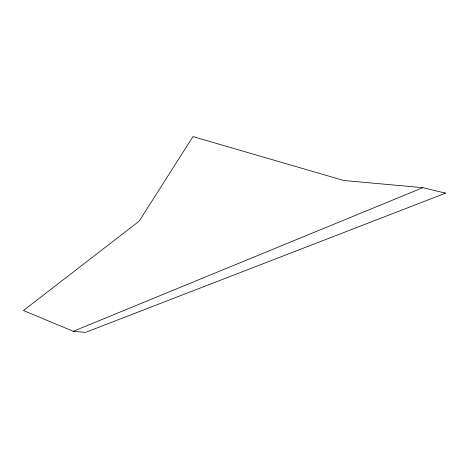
<?xml version="1.0" encoding="UTF-8"?>
<svg xmlns="http://www.w3.org/2000/svg" width="469" height="469" viewBox="0 0 469 469"><rect width="100%" height="100%" fill="white"/><g stroke="black" fill="none" stroke-linecap="round" stroke-linejoin="round"><path stroke-width="0.7" d="M73.264 331.302L422.85 187.67L445.55 193.164L85.469 332.415L73.264 331.302L23.45 310.507L139.129 221.204L192.97 136.585L343.789 180.495L422.85 187.67M444.096 193.07L445.55 193.164"/></g></svg>
